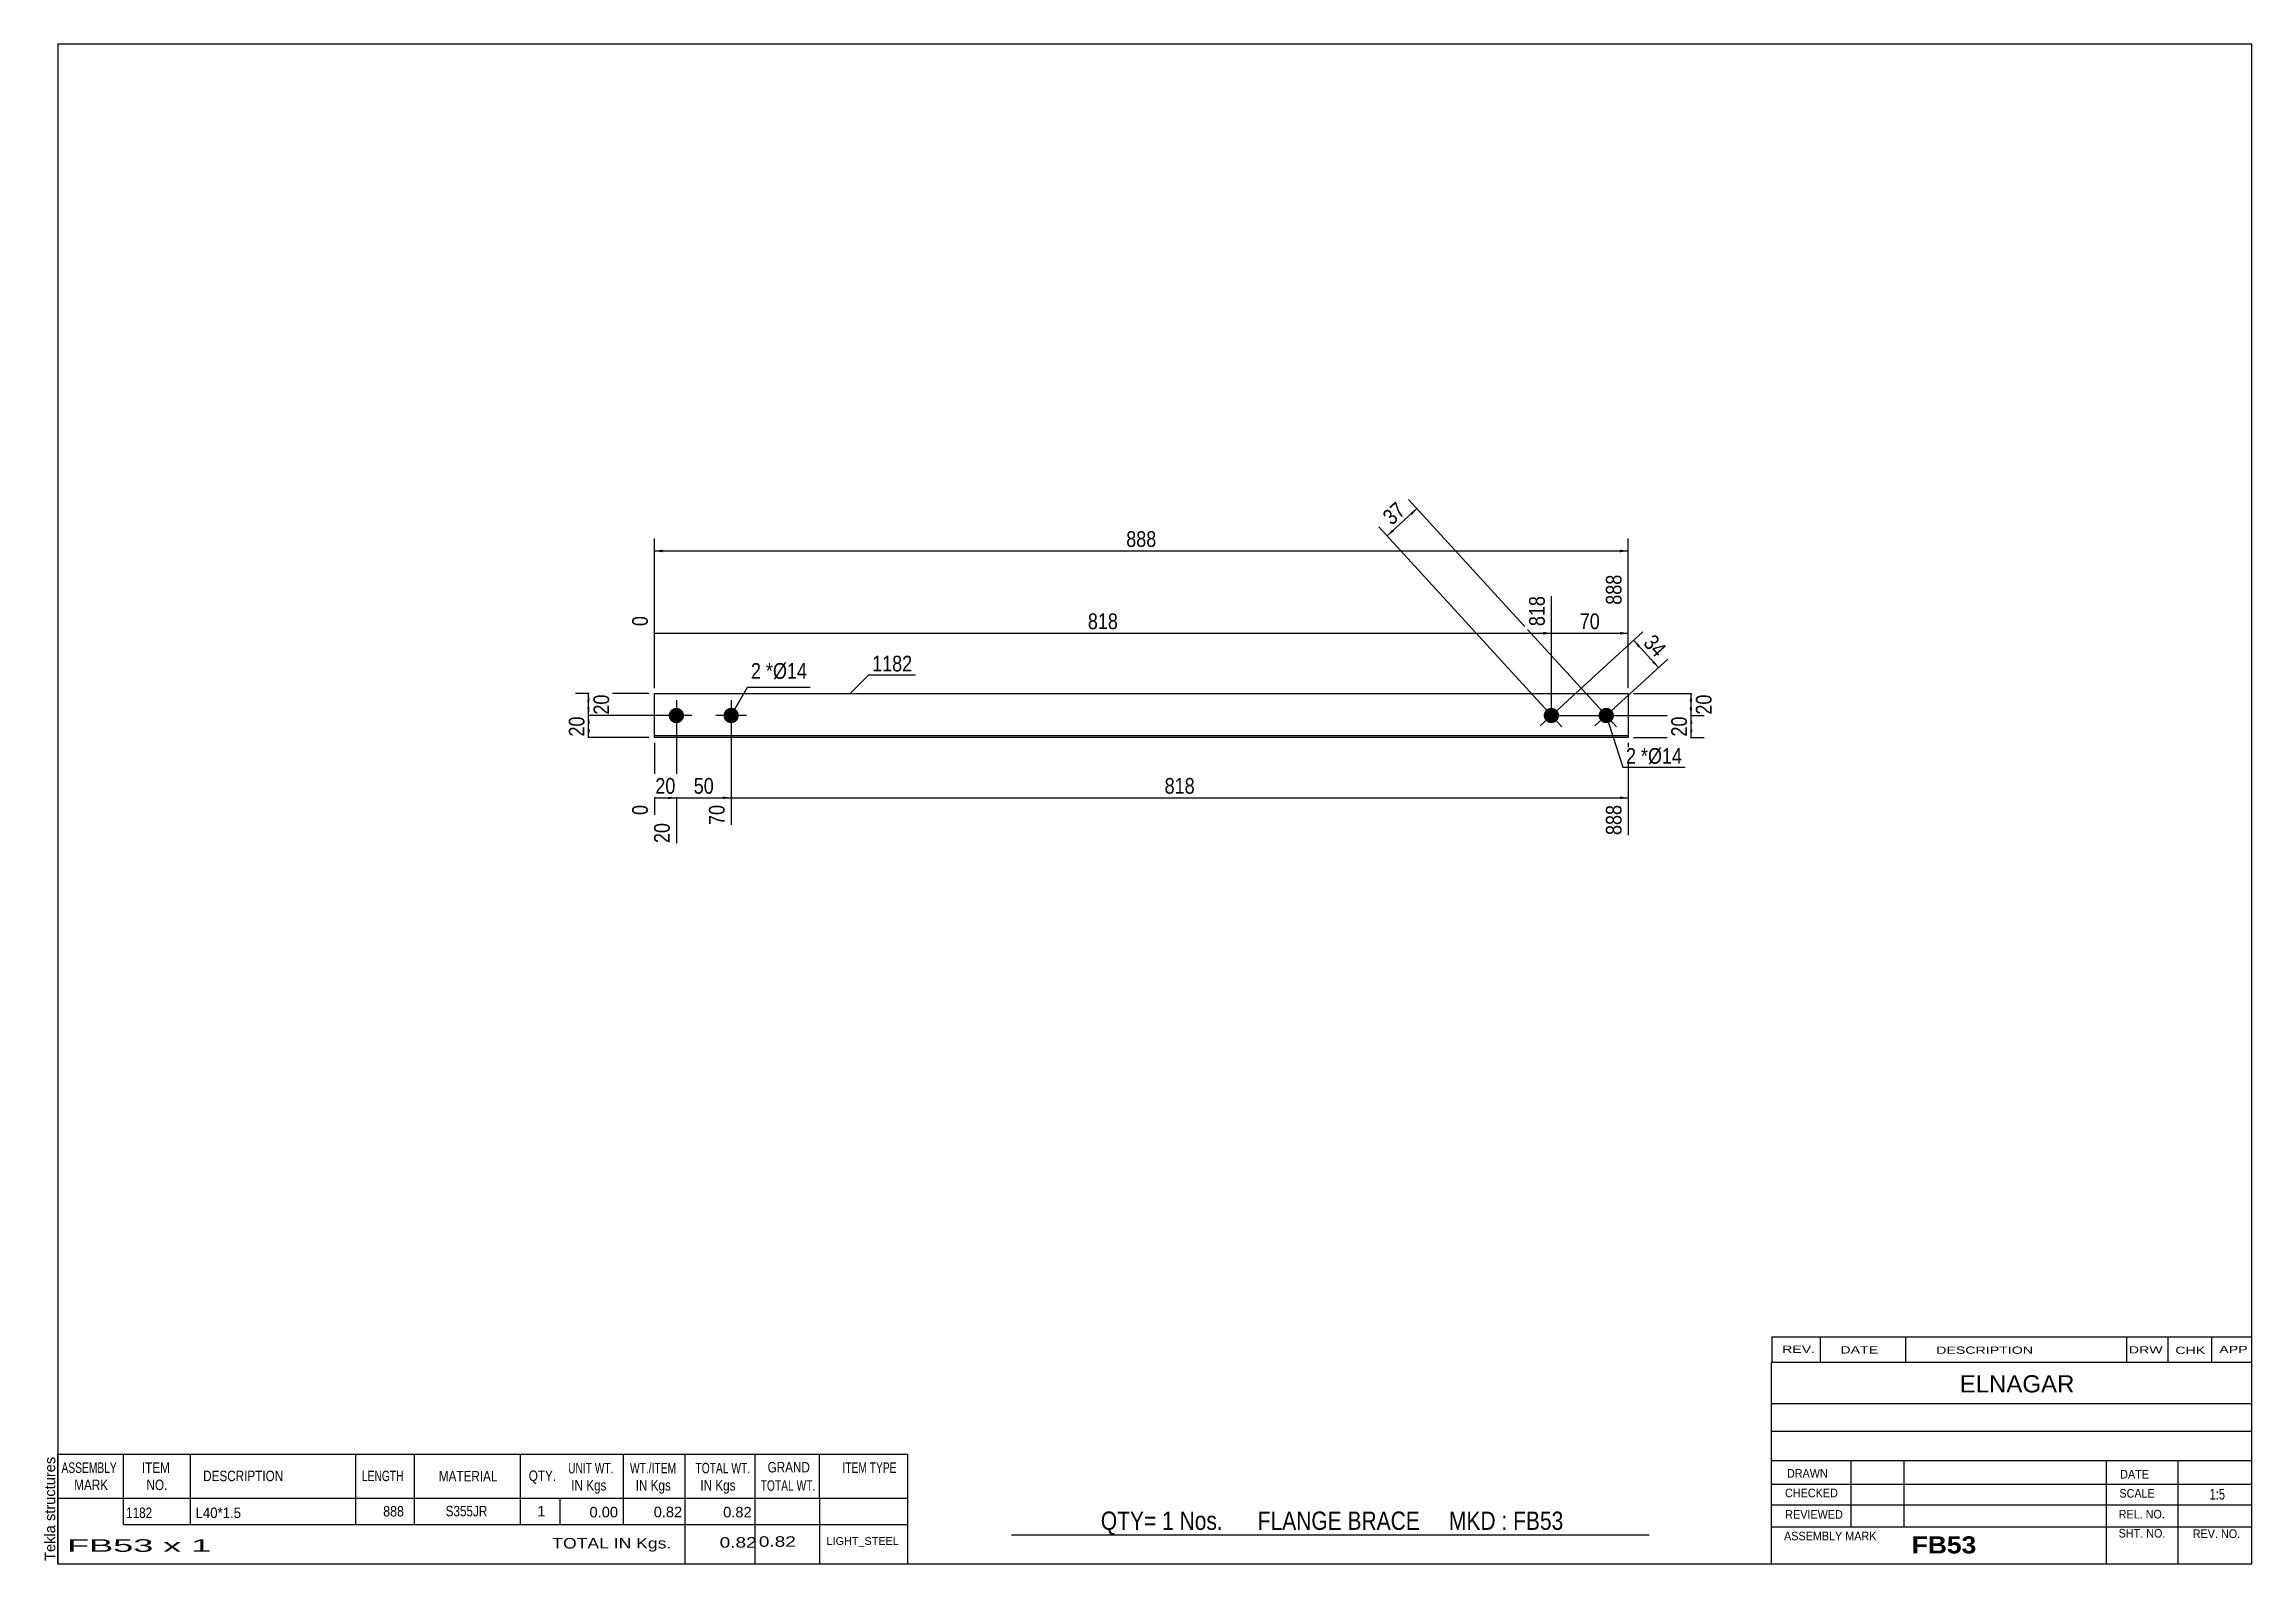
# Model space of a CAD drawing. Header units: millimetres. Extents: x 2 to 405, y 5 to 282.
import ezdxf

# ---------------------------------------------------------------- set-up
doc = ezdxf.new("R2010")
doc.units = ezdxf.units.MM
doc.styles.add('Arial', font='ARIAL.TTF', dxfattribs={"height": 0.2})
doc.styles.add('Arial Bold', font='ARIALBD.TTF', dxfattribs={"height": 0.2})
doc.styles.add('Arial Narrow', font='ARIALN.TTF', dxfattribs={"height": 0.2})

# ---------------------------------------------------------------- blocks, each defined once
blk = doc.blocks.new('Unknown-627390475-1599')
at = {"color": 5, "linetype": 'Continuous'}
for p, q in [((405, 282), (5, 282)), ((5, 282), (5, 5)), ((405, 5), (405, 282)), ((5, 5), (405, 5))]:
    blk.add_line(p, q, dxfattribs=at)
at = {"color": 174, "linetype": 'Continuous', "style": 'Arial'}
blk.add_text('Tekla structures', height=1.9102, rotation=90, dxfattribs=at).set_placement((4.5, 5.5))
blk = doc.blocks.new('Part-627390475-1227 - 1212')
at = {"color": 2, "linetype": 'Continuous'}
for p, q in [((113.75, 155.61), (113.75, 163.61)), ((113.75, 163.61), (291.29, 163.61)), ((291.29, 163.61), (291.29, 155.61)), ((291.29, 155.91), (113.75, 155.91)), ((291.29, 155.61), (113.75, 155.61))]:
    blk.add_line(p, q, dxfattribs=at)
blk = doc.blocks.new('Bolt-627390475-1228 - 1212')
at = {"linetype": 'Continuous'}
blk.add_hatch(color=3, dxfattribs=at).paths.add_polyline_path([(276.26, 158.67, -1), (278.32, 160.56, -1)])
at = {"color": 3, "linetype": 'Continuous'}
for p, q in [((279.36, 161.5), (275.22, 157.72)), ((279.18, 157.55), (275.4, 161.68))]:
    blk.add_line(p, q, dxfattribs=at)
blk = doc.blocks.new('Bolt-627390475-1229 - 1212')
at = {"linetype": 'Continuous'}
for points in [[(117.75, 158.21, -1), (117.75, 161.01, -1)], [(127.75, 158.21, -1), (127.75, 161.01, -1)]]:
    blk.add_hatch(color=3, dxfattribs=at).paths.add_polyline_path(points)
at = {"color": 3, "linetype": 'Continuous'}
for p, q in [((117.75, 162.41), (117.75, 156.81)), ((127.75, 162.41), (127.75, 156.81)), ((120.55, 159.61), (114.95, 159.61)), ((130.55, 159.61), (124.95, 159.61))]:
    blk.add_line(p, q, dxfattribs=at)
blk = doc.blocks.new('Bolt-627390475-1230 - 1212')
at = {"linetype": 'Continuous'}
blk.add_hatch(color=3, dxfattribs=at).paths.add_polyline_path([(286.26, 158.67, -1), (288.32, 160.56, -1)])
at = {"color": 3, "linetype": 'Continuous'}
for p, q in [((289.36, 161.5), (285.22, 157.72)), ((289.18, 157.55), (285.4, 161.68))]:
    blk.add_line(p, q, dxfattribs=at)
blk = doc.blocks.new('StraightDimension-627390475-1237 - 1212')
at = {"linetype": 'Continuous'}
blk.add_hatch(color=7, dxfattribs=at).paths.add_polyline_path([(289.79, 144.86), (291.29, 144.61), (289.79, 144.36)])
at = {"color": 7, "linetype": 'Continuous'}
for p, q in [((127.75, 158.61), (127.75, 139.66)), ((291.29, 154.61), (291.29, 137.83)), ((127.75, 144.61), (291.29, 144.61))]:
    blk.add_line(p, q, dxfattribs=at)
at = {"color": 0}
blk.add_wipeout([(212.86, 144.76), (212.86, 148.96), (206.18, 148.96), (206.18, 144.76)], dxfattribs=at)
at = {"color": 0, "linetype": 'Continuous'}
blk.add_wipeout([(290.69, 143.91), (286.49, 143.91), (286.49, 137.23), (290.69, 137.23)], dxfattribs=at)
at = {"color": 3, "style": 'Arial Narrow'}
blk.add_text('818', height=2.863, dxfattribs=at).set_placement((206.78, 145.36))
at = {"color": 3, "linetype": 'Continuous', "style": 'Arial Narrow'}
blk.add_text('888', height=2.863, rotation=90.0002, dxfattribs=at).set_placement((290.09, 137.83))
blk = doc.blocks.new('StraightDimension-627390475-1238 - 1212')
at = {"linetype": 'Continuous'}
blk.add_hatch(color=7, dxfattribs=at).paths.add_polyline_path([(126.25, 144.86), (127.75, 144.61), (126.25, 144.36)])
at = {"color": 7, "linetype": 'Continuous'}
for p, q in [((117.75, 158.61), (117.75, 136.36)), ((127.75, 158.61), (127.75, 139.66)), ((117.75, 144.61), (127.75, 144.61))]:
    blk.add_line(p, q, dxfattribs=at)
at = {"color": 0}
blk.add_wipeout([(125.18, 144.76), (125.18, 148.96), (120.32, 148.96), (120.32, 144.76)], dxfattribs=at)
at = {"color": 0, "linetype": 'Continuous'}
blk.add_wipeout([(127.15, 143.91), (122.95, 143.91), (122.95, 139.06), (127.15, 139.06)], dxfattribs=at)
at = {"color": 3, "style": 'Arial Narrow'}
blk.add_text('50', height=2.863, dxfattribs=at).set_placement((120.92, 145.36))
at = {"color": 3, "linetype": 'Continuous', "style": 'Arial Narrow'}
blk.add_text('70', height=2.863, rotation=90.0002, dxfattribs=at).set_placement((126.55, 139.66))
blk = doc.blocks.new('StraightDimension-627390475-1288 - 1212')
at = {"linetype": 'Continuous'}
for points in [[(251.51, 196.51), (252.78, 197.34), (251.84, 196.14)], [(248.61, 193.19), (247.34, 192.36), (248.28, 193.56)]]:
    blk.add_hatch(color=7, dxfattribs=at).paths.add_polyline_path(points)
at = {"color": 7, "linetype": 'Continuous'}
for p, q in [((247.34, 192.36), (252.78, 197.34)), ((286.62, 160.35), (251.26, 199)), ((276.62, 160.35), (245.82, 194.02))]:
    blk.add_line(p, q, dxfattribs=at)
at = {"color": 0}
blk.add_wipeout([(251.75, 196.6), (248.92, 199.7), (245.33, 196.42), (248.17, 193.32)], dxfattribs=at)
at = {"color": 3, "style": 'Arial Narrow'}
blk.add_text('37', height=2.863, rotation=42.4504, dxfattribs=at).set_placement((248.2, 194.17))
blk = doc.blocks.new('StraightDimension-627390475-1239 - 1212')
at = {"linetype": 'Continuous'}
blk.add_hatch(color=7, dxfattribs=at).paths.add_polyline_path([(116.25, 144.86), (117.75, 144.61), (116.25, 144.36)])
at = {"color": 7, "linetype": 'Continuous'}
for p, q in [((117.75, 158.61), (117.75, 136.36)), ((113.75, 154.61), (113.75, 141.48)), ((113.75, 144.61), (117.75, 144.61))]:
    blk.add_line(p, q, dxfattribs=at)
at = {"color": 0}
blk.add_wipeout([(118.18, 144.76), (118.18, 148.96), (113.32, 148.96), (113.32, 144.76)], dxfattribs=at)
at = {"color": 0, "linetype": 'Continuous'}
blk.add_wipeout([(117.15, 140.61), (112.95, 140.61), (112.95, 135.76), (117.15, 135.76)], dxfattribs=at)
blk.add_wipeout([(113.15, 143.91), (108.95, 143.91), (108.95, 140.88), (113.15, 140.88)], dxfattribs=at)
at = {"color": 3, "style": 'Arial Narrow'}
blk.add_text('20', height=2.863, dxfattribs=at).set_placement((113.92, 145.36))
at = {"color": 3, "linetype": 'Continuous', "style": 'Arial Narrow'}
for s, height, p in [('0', 2.86, (112.55, 141.48)), ('20', 2.863, (116.55, 136.36))]:
    blk.add_text(s, height=height, rotation=90.0002, dxfattribs=at).set_placement(p)
blk = doc.blocks.new('StraightDimension-627390475-1252 - 1212')
at = {"linetype": 'Continuous'}
blk.add_hatch(color=7, dxfattribs=at).paths.add_polyline_path([(289.79, 174.86), (291.29, 174.61), (289.79, 174.36)])
at = {"color": 7, "linetype": 'Continuous'}
for p, q in [((291.29, 164.61), (291.29, 185.3)), ((277.29, 160.61), (277.29, 181.4)), ((277.29, 174.61), (291.29, 174.61))]:
    blk.add_line(p, q, dxfattribs=at)
at = {"color": 0}
blk.add_wipeout([(286.72, 174.76), (286.72, 178.96), (281.86, 178.96), (281.86, 174.76)], dxfattribs=at)
at = {"color": 0, "linetype": 'Continuous'}
blk.add_wipeout([(290.69, 185.9), (286.49, 185.9), (286.49, 179.21), (290.69, 179.21)], dxfattribs=at)
at = {"color": 3, "linetype": 'Continuous', "style": 'Arial Narrow'}
blk.add_text('888', height=2.863, rotation=90.0002, dxfattribs=at).set_placement((290.09, 179.81))
at = {"color": 3, "style": 'Arial Narrow'}
blk.add_text('70', height=2.863, dxfattribs=at).set_placement((282.46, 175.36))
blk = doc.blocks.new('StraightDimension-627390475-1253 - 1212')
at = {"linetype": 'Continuous'}
blk.add_hatch(color=7, dxfattribs=at).paths.add_polyline_path([(275.79, 174.86), (277.29, 174.61), (275.79, 174.36)])
at = {"color": 7, "linetype": 'Continuous'}
for p, q in [((277.29, 160.61), (277.29, 181.4)), ((113.75, 164.61), (113.75, 177.74)), ((113.75, 174.61), (277.29, 174.61))]:
    blk.add_line(p, q, dxfattribs=at)
at = {"color": 0, "linetype": 'Continuous'}
for points in [[(276.69, 182), (272.49, 182), (272.49, 175.31), (276.69, 175.31)], [(113.15, 178.34), (108.95, 178.34), (108.95, 175.31), (113.15, 175.31)]]:
    blk.add_wipeout(points, dxfattribs=at)
at = {"color": 0}
blk.add_wipeout([(198.86, 174.76), (198.86, 178.96), (192.18, 178.96), (192.18, 174.76)], dxfattribs=at)
at = {"color": 3, "linetype": 'Continuous', "style": 'Arial Narrow'}
for s, height, p in [('818', 2.863, (276.09, 175.91)), ('0', 2.86, (112.55, 175.91))]:
    blk.add_text(s, height=height, rotation=90.0002, dxfattribs=at).set_placement(p)
at = {"color": 3, "style": 'Arial Narrow'}
blk.add_text('818', height=2.863, dxfattribs=at).set_placement((192.78, 175.36))
blk = doc.blocks.new('StraightDimension-627390475-1260 - 1212')
at = {"linetype": 'Continuous'}
for points in [[(115.25, 189.36), (113.75, 189.61), (115.25, 189.86)], [(289.79, 189.86), (291.29, 189.61), (289.79, 189.36)]]:
    blk.add_hatch(color=7, dxfattribs=at).paths.add_polyline_path(points)
at = {"color": 7, "linetype": 'Continuous'}
for p, q in [((113.75, 164.61), (113.75, 191.86)), ((113.75, 189.61), (291.29, 189.61)), ((291.29, 164.61), (291.29, 191.86))]:
    blk.add_line(p, q, dxfattribs=at)
at = {"color": 0}
blk.add_wipeout([(205.86, 189.76), (205.86, 193.96), (199.18, 193.96), (199.18, 189.76)], dxfattribs=at)
at = {"color": 3, "style": 'Arial Narrow'}
blk.add_text('888', height=2.863, dxfattribs=at).set_placement((199.78, 190.36))
blk = doc.blocks.new('StraightDimension-627390475-1264 - 1212')
at = {"linetype": 'Continuous'}
for points in [[(101.5, 162.11), (101.75, 163.61), (102, 162.11)], [(102, 161.11), (101.75, 159.61), (101.5, 161.11)]]:
    blk.add_hatch(color=7, dxfattribs=at).paths.add_polyline_path(points)
at = {"color": 7, "linetype": 'Continuous'}
for p, q in [((112.75, 163.61), (99.35, 163.61)), ((101.75, 159.61), (101.75, 163.61)), ((116.75, 159.61), (99.35, 159.61))]:
    blk.add_line(p, q, dxfattribs=at)
at = {"color": 0}
blk.add_wipeout([(106.1, 164.04), (101.9, 164.04), (101.9, 159.18), (106.1, 159.18)], dxfattribs=at)
at = {"color": 3, "style": 'Arial Narrow'}
blk.add_text('20', height=2.863, rotation=90.0002, dxfattribs=at).set_placement((105.5, 159.78))
blk = doc.blocks.new('StraightDimension-627390475-1265 - 1212')
at = {"linetype": 'Continuous'}
for points in [[(101.5, 158.11), (101.75, 159.61), (102, 158.11)], [(102, 157.11), (101.75, 155.61), (101.5, 157.11)]]:
    blk.add_hatch(color=7, dxfattribs=at).paths.add_polyline_path(points)
at = {"color": 7, "linetype": 'Continuous'}
for p, q in [((116.75, 159.61), (99.5, 159.61)), ((101.75, 155.61), (101.75, 159.61)), ((112.75, 155.61), (99.5, 155.61))]:
    blk.add_line(p, q, dxfattribs=at)
at = {"color": 0}
blk.add_wipeout([(101.6, 160.04), (97.4, 160.04), (97.4, 155.18), (101.6, 155.18)], dxfattribs=at)
at = {"color": 3, "style": 'Arial Narrow'}
blk.add_text('20', height=2.863, rotation=90.0002, dxfattribs=at).set_placement((101, 155.78))
blk = doc.blocks.new('StraightDimension-627390475-1274 - 1212')
at = {"linetype": 'Continuous'}
for points in [[(302.5, 162.11), (302.75, 163.61), (303, 162.11)], [(303, 161.11), (302.75, 159.61), (302.5, 161.11)]]:
    blk.add_hatch(color=7, dxfattribs=at).paths.add_polyline_path(points)
at = {"color": 7, "linetype": 'Continuous'}
for p, q in [((292.29, 163.61), (305, 163.61)), ((302.75, 159.61), (302.75, 163.61)), ((278.29, 159.61), (305, 159.61))]:
    blk.add_line(p, q, dxfattribs=at)
at = {"color": 0}
blk.add_wipeout([(307.1, 164.04), (302.9, 164.04), (302.9, 159.18), (307.1, 159.18)], dxfattribs=at)
at = {"color": 3, "style": 'Arial Narrow'}
blk.add_text('20', height=2.863, rotation=90.0002, dxfattribs=at).set_placement((306.5, 159.78))
blk = doc.blocks.new('StraightDimension-627390475-1275 - 1212')
at = {"linetype": 'Continuous'}
for points in [[(302.5, 158.11), (302.75, 159.61), (303, 158.11)], [(303, 157.11), (302.75, 155.61), (302.5, 157.11)]]:
    blk.add_hatch(color=7, dxfattribs=at).paths.add_polyline_path(points)
at = {"color": 7, "linetype": 'Continuous'}
for p, q in [((278.29, 159.61), (305.15, 159.61)), ((302.75, 155.61), (302.75, 159.61)), ((292.29, 155.61), (305.15, 155.61))]:
    blk.add_line(p, q, dxfattribs=at)
at = {"color": 0}
blk.add_wipeout([(302.6, 160.04), (298.4, 160.04), (298.4, 155.18), (302.6, 155.18)], dxfattribs=at)
at = {"color": 3, "style": 'Arial Narrow'}
blk.add_text('20', height=2.863, rotation=90.0002, dxfattribs=at).set_placement((302, 155.78))
blk = doc.blocks.new('StraightDimension-627390475-1282 - 1212')
at = {"linetype": 'Continuous'}
for points in [[(293.12, 172.06), (292.29, 173.33), (293.49, 172.39)], [(296.02, 169.63), (296.85, 168.35), (295.65, 169.29)]]:
    blk.add_hatch(color=7, dxfattribs=at).paths.add_polyline_path(points)
at = {"color": 7, "linetype": 'Continuous'}
for p, q in [((278.03, 160.29), (293.95, 174.85)), ((292.29, 173.33), (296.85, 168.35)), ((288.03, 160.29), (298.51, 169.87))]:
    blk.add_line(p, q, dxfattribs=at)
at = {"color": 0}
blk.add_wipeout([(296.32, 169.15), (299.42, 171.99), (296.14, 175.57), (293.04, 172.74)], dxfattribs=at)
at = {"color": 3, "style": 'Arial Narrow'}
blk.add_text('34', height=2.863, rotation=-47.5498, dxfattribs=at).set_placement((293.89, 172.7))
blk = doc.blocks.new('CBS_REVISION-627390475-1615')
at = {"color": 7, "linetype": 'Continuous'}
for p, q in [((317.49, 46.38), (404.99, 46.38)), ((317.49, 46.38), (317.49, 41.75)), ((326.29, 46.38), (326.29, 41.75)), ((341.88, 46.38), (341.88, 41.81)), ((382.14, 46.38), (382.14, 41.75)), ((389.68, 46.38), (389.68, 41.75)), ((397.63, 46.38), (397.63, 41.75)), ((317.49, 41.75), (404.99, 41.75))]:
    blk.add_line(p, q, dxfattribs=at)
at = {"color": 7, "style": 'Arial Narrow', "width": 1.7}
for s, height, p in [('REV.', 1.326, (319.35, 43.43)), ('DATE', 1.326, (329.98, 43.31)), ('DESCRIPTION', 1.3257, (347.46, 43.26)), ('DRW', 1.326, (382.57, 43.32)), ('CHK', 1.326, (391.06, 43.23)), ('APP', 1.326, (399.06, 43.38))]:
    blk.add_text(s, height=height, dxfattribs=at).set_placement(p)
blk = doc.blocks.new('CBS_BOM-627390475-1612')
at = {"color": 7, "linetype": 'Continuous'}
for p, q in [((4.97, 16.97), (4.97, 24.97)), ((4.97, 24.97), (159.89, 24.97)), ((16.97, 16.97), (16.97, 24.97)), ((29.16, 16.97), (29.16, 24.97)), ((59.32, 16.97), (59.32, 24.97)), ((70, 16.97), (70, 24.97)), ((89.32, 16.97), (89.32, 24.97)), ((108.12, 16.97), (108.12, 24.97)), ((119.33, 16.97), (119.33, 24.97)), ((132.12, 16.97), (132.12, 24.97)), ((143.87, 16.97), (143.87, 24.97)), ((159.89, 24.96), (159.89, 16.98)), ((4.97, 16.97), (159.89, 16.97)), ((4.97, 12.17), (4.97, 16.97)), ((16.97, 12.17), (16.97, 16.97)), ((29.16, 12.17), (29.16, 16.97)), ((59.32, 12.17), (59.32, 16.97)), ((70, 12.17), (70, 16.97)), ((89.32, 12.17), (89.32, 16.97)), ((96.58, 12.17), (96.58, 16.97)), ((108.12, 12.17), (108.12, 16.97)), ((119.33, 12.17), (119.33, 16.97)), ((132.12, 12.17), (132.12, 16.97)), ((143.89, 12.17), (143.89, 16.97)), ((159.89, 16.97), (159.89, 12.17)), ((4.97, 4.97), (4.97, 12.15)), ((16.97, 12.17), (159.89, 12.17)), ((119.33, 4.97), (119.33, 12.15)), ((132.12, 4.97), (132.12, 12.15)), ((143.93, 4.97), (143.93, 12.15)), ((159.89, 12.17), (159.89, 4.97)), ((4.97, 4.97), (159.89, 4.97))]:
    blk.add_line(p, q, dxfattribs=at)
at = {"color": 3, "linetype": 'Continuous', "style": 'Arial'}
for s, height, width, p in [('ASSEMBLY', 1.91, 0.7, (5.65, 21.54)), ('MARK', 1.91, 0.8, (7.97, 18.41)), ('ITEM', 1.91, 0.8, (20.3, 21.54)), ('NO.', 1.91, 0.8, (21.15, 18.41)), ('DESCRIPTION', 1.9102, 0.8, (31.48, 20.04)), ('LENGTH', 1.91, 0.7, (60.43, 20.04)), ('MATERIAL', 1.91, 0.8, (74.45, 19.99)), ('QTY.', 1.91, 0.8, (90.84, 20.07)), ('UNIT WT.', 1.91, 0.7, (98.01, 21.47)), ('IN Kgs', 1.91, 0.8, (98.59, 18.33)), ('WT./ITEM', 1.91, 0.7, (109.3, 21.47)), ('IN Kgs', 1.91, 0.8, (110.34, 18.33)), ('TOTAL WT.', 1.91, 0.7, (121.24, 21.47)), ('IN Kgs', 1.91, 0.8, (122.13, 18.33)), ('TOTAL WT.', 1.91, 0.7, (133.13, 18.29)), ('GRAND', 1.91, 0.8, (134.39, 21.63)), ('ITEM TYPE', 1.91, 0.7, (148.03, 21.55))]:
    blk.add_text(s, height=height, dxfattribs=dict(at, width=width)).set_placement(p)
at = {"color": 7, "linetype": 'Continuous', "style": 'Arial'}
for s, width, p in [('1182', 0.8, (17.43, 13.32)), ('L40*1.5', 0.9, (30.1, 13.32)), ('888', 0.85, (64.3, 13.6)), ('S355JR', 0.8, (75.69, 13.63))]:
    blk.add_text(s, height=1.91, dxfattribs=dict(at, width=width)).set_placement(p)
for s, p in [('1', (92.41, 13.63)), ('0.00', (101.92, 13.44)), ('0.82', (113.62, 13.47)), ('0.82', (126.29, 13.44))]:
    blk.add_text(s, height=1.91, dxfattribs=at).set_placement(p)
at = {"color": 6, "linetype": 'Continuous', "style": 'Arial'}
for s, height, width, p in [('FB53 x 1', 2.292, 2.05, (6.69, 7.16)), ('TOTAL IN Kgs.', 1.9102, 1.2, (95.13, 7.77)), ('0.82', 1.91, 1.3, (125.65, 7.92)), ('0.82', 1.91, 1.3, (132.79, 8.08))]:
    blk.add_text(s, height=height, dxfattribs=dict(at, width=width)).set_placement(p)
blk.add_text('LIGHT_STEEL', height=1.4135, dxfattribs=at).set_placement((145.14, 8.42))
blk = doc.blocks.new('CBS_CALLOFF-627390475-1613')
at = {"color": 7, "linetype": 'Continuous'}
blk.add_line((178.88, 10.27), (295.11, 10.25), dxfattribs=at)
at = {"color": 3, "linetype": 'Continuous', "style": 'Arial Narrow'}
blk.add_text('QTY= 1 Nos.      FLANGE BRACE     MKD : FB53', height=3.3405, dxfattribs=at).set_placement((195.14, 11.16))
blk = doc.blocks.new('CBS_NAME_BLOG-627390475-1614')
at = {"color": 7, "linetype": 'Continuous'}
for p, q in [((317.41, 41.75), (404.93, 41.75)), ((317.41, 5.04), (317.41, 41.75)), ((317.41, 34.21), (404.93, 34.21)), ((317.48, 29.16), (405, 29.16)), ((317.41, 23.79), (404.93, 23.79)), ((331.93, 11.68), (331.93, 23.78)), ((341.62, 11.71), (341.62, 23.78)), ((378.53, 5.04), (378.53, 23.77)), ((391.58, 5.04), (391.58, 23.78)), ((317.42, 19.49), (405, 19.51)), ((317.41, 15.74), (404.93, 15.74)), ((317.41, 11.7), (404.93, 11.7)), ((317.41, 5), (405, 5))]:
    blk.add_line(p, q, dxfattribs=at)
at = {"color": 3, "linetype": 'Continuous', "style": 'Arial'}
blk.add_text('ELNAGAR', height=3.133, dxfattribs=at).set_placement((351.73, 36.22))
at = {"color": 3, "linetype": 'Continuous'}
for s, height, style, width, p in [('DRAWN', 1.566, 'Arial', 0.9, (320.24, 20.68)), ('DATE', 1.566, 'Arial', 0.9, (381, 20.52)), ('CHECKED', 1.566, 'Arial', 0.9, (319.89, 17.11)), ('SCALE', 1.566, 'Arial', 0.9, (380.85, 17.04)), ('1:5', 1.957, 'Arial Narrow', 0.9, (397.3, 16.68)), ('REVIEWED', 1.566, 'Arial', 0.9, (319.93, 13.19)), ('REL. NO.', 1.566, 'Arial', 0.9, (380.71, 13.24)), ('ASSEMBLY MARK', 1.5663, 'Arial', 0.9, (319.71, 9.26)), ('FB53', 3.131, 'Arial Bold', 1.1, (342.99, 6.86)), ('SHT. NO.', 1.566, 'Arial', 0.9, (380.71, 9.77)), ('REV. NO.', 1.566, 'Arial', 0.9, (394.23, 9.68))]:
    blk.add_text(s, height=height, dxfattribs=dict(at, style=style, width=width)).set_placement(p)
blk = doc.blocks.new('Mark-627390475-1301 - 1212')
at = {"color": 0}
blk.add_wipeout([(133.18, 166.31), (133.18, 169.31), (131.35, 169.31), (131.35, 166.31)], dxfattribs=at)
blk.add_wipeout([(133.18, 166.31), (133.18, 169.31), (131.35, 169.31), (131.35, 166.31)], dxfattribs=at)
at = {"color": 7, "linetype": 'Continuous'}
blk.add_line((127.75, 159.61), (130.75, 164.81), dxfattribs=at)
at = {"color": 0}
blk.add_wipeout([(135.36, 166.31), (135.36, 169.31), (134.08, 169.31), (134.08, 166.31)], dxfattribs=at)
blk.add_wipeout([(135.36, 166.31), (135.36, 169.31), (134.08, 169.31), (134.08, 166.31)], dxfattribs=at)
at = {"color": 3, "style": 'Arial Narrow'}
blk.add_text('2', height=2.86, dxfattribs=at).set_placement((131.35, 166.31))
at = {"color": 0}
blk.add_wipeout([(141.57, 166.31), (141.57, 169.31), (135.36, 169.31), (135.36, 166.31)], dxfattribs=at)
blk.add_wipeout([(141.57, 166.31), (141.57, 169.31), (135.36, 169.31), (135.36, 166.31)], dxfattribs=at)
at = {"color": 7, "linetype": 'Continuous'}
blk.add_line((130.75, 164.81), (142.17, 164.81), dxfattribs=at)
at = {"color": 3, "style": 'Arial Narrow'}
for s, height, p in [('*', 2.86, (134.08, 166.31)), ('Ø14', 2.863, (135.36, 166.31))]:
    blk.add_text(s, height=height, dxfattribs=at).set_placement(p)
blk = doc.blocks.new('Mark-627390475-1293 - 1212')
at = {"color": 0}
blk.add_wipeout([(160.76, 167.65), (160.76, 170.65), (153.45, 170.65), (153.45, 167.65)], dxfattribs=at)
blk.add_wipeout([(160.76, 167.65), (160.76, 170.65), (153.45, 170.65), (153.45, 167.65)], dxfattribs=at)
at = {"color": 7, "linetype": 'Continuous'}
for p, q in [((149.32, 163.51), (152.85, 167.05)), ((152.85, 167.05), (161.36, 167.05))]:
    blk.add_line(p, q, dxfattribs=at)
at = {"color": 3, "style": 'Arial Narrow'}
blk.add_text('1182', height=2.863, dxfattribs=at).set_placement((153.45, 167.65))
blk = doc.blocks.new('MarkSet-627390475-1298 - 1212')
at = {"color": 0}
blk.add_wipeout([(292.72, 150.82), (292.72, 153.82), (290.89, 153.82), (290.89, 150.82)], dxfattribs=at)
blk.add_wipeout([(292.72, 150.82), (292.72, 153.82), (290.89, 153.82), (290.89, 150.82)], dxfattribs=at)
at = {"color": 7, "linetype": 'Continuous'}
blk.add_line((287.29, 159.61), (290.29, 150.22), dxfattribs=at)
at = {"color": 0}
blk.add_wipeout([(294.9, 150.82), (294.9, 153.82), (293.62, 153.82), (293.62, 150.82)], dxfattribs=at)
blk.add_wipeout([(294.9, 150.82), (294.9, 153.82), (293.62, 153.82), (293.62, 150.82)], dxfattribs=at)
at = {"color": 3, "style": 'Arial Narrow'}
blk.add_text('2', height=2.86, dxfattribs=at).set_placement((290.89, 150.82))
at = {"color": 0}
blk.add_wipeout([(301.11, 150.82), (301.11, 153.82), (294.9, 153.82), (294.9, 150.82)], dxfattribs=at)
blk.add_wipeout([(301.11, 150.82), (301.11, 153.82), (294.9, 153.82), (294.9, 150.82)], dxfattribs=at)
at = {"color": 7, "linetype": 'Continuous'}
blk.add_line((290.29, 150.22), (301.71, 150.22), dxfattribs=at)
at = {"color": 3, "style": 'Arial Narrow'}
for s, height, p in [('*', 2.86, (293.62, 150.82)), ('Ø14', 2.863, (294.9, 150.82))]:
    blk.add_text(s, height=height, dxfattribs=at).set_placement(p)

msp = doc.modelspace()

# ---------------------------------------------------------------- block references
for name in ['Unknown-627390475-1599', 'Part-627390475-1227 - 1212', 'Bolt-627390475-1229 - 1212', 'Bolt-627390475-1228 - 1212', 'Bolt-627390475-1230 - 1212', 'CBS_REVISION-627390475-1615', 'CBS_NAME_BLOG-627390475-1614', 'CBS_BOM-627390475-1612', 'CBS_CALLOFF-627390475-1613']:
    msp.add_blockref(name, (0, 0))

# ---------------------------------------------------------------- next in the draw order: block references
msp.add_blockref('StraightDimension-627390475-1237 - 1212', (0, 0))

# ---------------------------------------------------------------- next in the draw order: block references
for name in ['StraightDimension-627390475-1288 - 1212', 'StraightDimension-627390475-1238 - 1212']:
    msp.add_blockref(name, (0, 0))

# ---------------------------------------------------------------- next in the draw order: block references
for name in ['StraightDimension-627390475-1252 - 1212', 'StraightDimension-627390475-1239 - 1212']:
    msp.add_blockref(name, (0, 0))

# ---------------------------------------------------------------- next in the draw order: block references
msp.add_blockref('StraightDimension-627390475-1253 - 1212', (0, 0))

# ---------------------------------------------------------------- next in the draw order: block references
msp.add_blockref('StraightDimension-627390475-1260 - 1212', (0, 0))

# ---------------------------------------------------------------- next in the draw order: block references
for name in ['Mark-627390475-1301 - 1212', 'Mark-627390475-1293 - 1212', 'StraightDimension-627390475-1264 - 1212', 'StraightDimension-627390475-1274 - 1212']:
    msp.add_blockref(name, (0, 0))

# ---------------------------------------------------------------- next in the draw order: block references
for name in ['StraightDimension-627390475-1265 - 1212', 'StraightDimension-627390475-1275 - 1212']:
    msp.add_blockref(name, (0, 0))

# ---------------------------------------------------------------- next in the draw order: block references
msp.add_blockref('StraightDimension-627390475-1282 - 1212', (0, 0))

# ---------------------------------------------------------------- next in the draw order: block references
msp.add_blockref('MarkSet-627390475-1298 - 1212', (0, 0))

doc.saveas('drawing.dxf')
